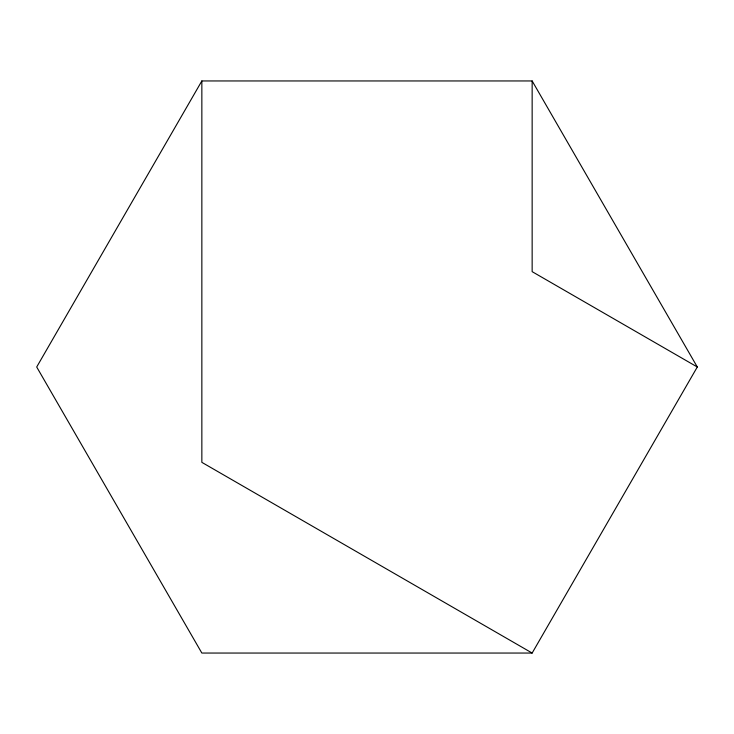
<?xml version="1.0" encoding="UTF-8"?>
<svg xmlns="http://www.w3.org/2000/svg" width="734" height="734" viewBox="0 0 734 734"><rect width="100%" height="100%" fill="white"/><g stroke="black" fill="none" stroke-linecap="round" stroke-linejoin="round"><path stroke-width="1.1" d="M201.85 80.951L36.7 367L201.85 653.049L532.15 653.049L697.3 367L532.15 80.951L201.85 80.951L201.85 462.347L532.15 653.049M697.3 367L532.15 271.653L532.15 80.951"/></g></svg>
